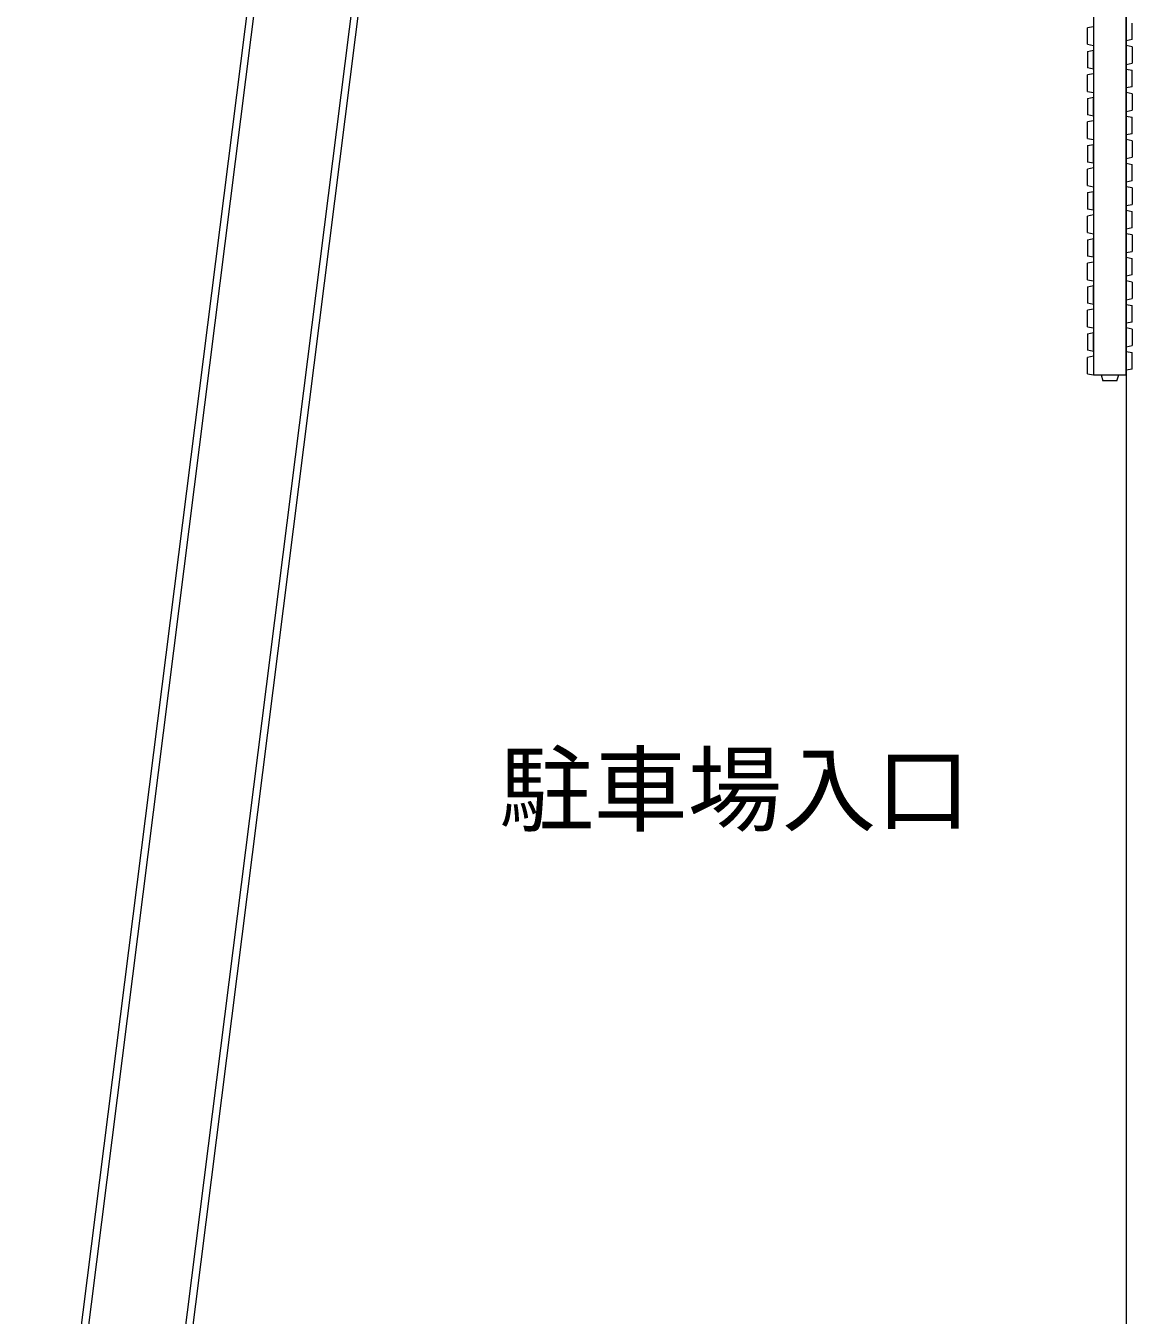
# Model space of a CAD drawing. Units: millimetres at full size, sheet at 1:200; details may follow other scales. Extents: x -96239 to 62349, y -170536 to 17264.
# Drawn here: x -90527 to -85827, y -143776 to -138297 of the extents above; entities that cross this region are included whole.
import ezdxf
from ezdxf.enums import TextEntityAlignment as Align

# ---------------------------------------------------------------- set-up
doc = ezdxf.new("R2010")
doc.units = ezdxf.units.MM
doc.header["$LTSCALE"] = 200
doc.layers.add('0-9_外景', color=7, linetype='Continuous', lineweight=9)
doc.layers.add('0-E_屋外名', color=7, linetype='Continuous')
doc.styles.add('・', font='')
doc.styles.get('・').set_extended_font_data('・')

msp = doc.modelspace()

# ---------------------------------------------------------------- linework, layer by layer
at = {"layer": '0-9_外景'}
for p, q in [((-85851.6, -129281.2), (-85851.6, -156531.2)), ((-90526.6, -145697.4), (-89348.6, -136357.4)), ((-90496.8, -145701.1), (-89318.9, -136361.1)), ((-90090, -145752.4), (-88912.1, -136412.4)), ((-90060.2, -145756.2), (-88882.3, -136416.2)), ((-85991.6, -137756.2), (-85991.6, -139781.2)), ((-85851.6, -138281.2), (-85851.6, -138361.2)), ((-85991.6, -138301.2), (-86016.6, -138306.2)), ((-86016.6, -138376.2), (-86016.6, -138306.2)), ((-85991.6, -138301.2), (-85991.6, -138381.2)), ((-85826.6, -138356.2), (-85826.6, -138286.2)), ((-86016.6, -138376.2), (-85991.6, -138381.2)), ((-85826.6, -138356.2), (-85851.6, -138361.2)), ((-85826.6, -138386.2), (-85851.6, -138381.2)), ((-85851.6, -138461.2), (-85851.6, -138381.2)), ((-85826.6, -138386.2), (-85826.6, -138456.2)), ((-86016.6, -138406.2), (-85991.6, -138401.2)), ((-86016.6, -138406.2), (-86016.6, -138476.2)), ((-85991.6, -138481.2), (-85991.6, -138401.2)), ((-85991.6, -138481.2), (-86016.6, -138476.2)), ((-85991.6, -138501.2), (-86016.6, -138506.2)), ((-85991.6, -138501.2), (-85991.6, -138581.2)), ((-85851.6, -138461.2), (-85826.6, -138456.2)), ((-85851.6, -138481.2), (-85826.6, -138486.2)), ((-85851.6, -138481.2), (-85851.6, -138561.2)), ((-85826.6, -138556.2), (-85826.6, -138486.2)), ((-86016.6, -138576.2), (-86016.6, -138506.2)), ((-85826.6, -138556.2), (-85851.6, -138561.2)), ((-86016.6, -138576.2), (-85991.6, -138581.2)), ((-86016.6, -138606.2), (-85991.6, -138601.2)), ((-86016.6, -138606.2), (-86016.6, -138676.2)), ((-85991.6, -138681.2), (-85991.6, -138601.2)), ((-85826.6, -138586.2), (-85851.6, -138581.2)), ((-85851.6, -138661.2), (-85851.6, -138581.2)), ((-85826.6, -138586.2), (-85826.6, -138656.2)), ((-85851.6, -138661.2), (-85826.6, -138656.2)), ((-85991.6, -138681.2), (-86016.6, -138676.2)), ((-85991.6, -138701.2), (-86016.6, -138706.2)), ((-86016.6, -138776.2), (-86016.6, -138706.2)), ((-85991.6, -138701.2), (-85991.6, -138781.2)), ((-85851.6, -138681.2), (-85826.6, -138686.2)), ((-85851.6, -138681.2), (-85851.6, -138761.2)), ((-85826.6, -138756.2), (-85826.6, -138686.2)), ((-86016.6, -138776.2), (-85991.6, -138781.2)), ((-85826.6, -138756.2), (-85851.6, -138761.2)), ((-86016.6, -138806.2), (-85991.6, -138801.2)), ((-86016.6, -138806.2), (-86016.6, -138876.2)), ((-85991.6, -138881.2), (-85991.6, -138801.2)), ((-85826.6, -138786.2), (-85851.6, -138781.2)), ((-85851.6, -138861.2), (-85851.6, -138781.2)), ((-85826.6, -138786.2), (-85826.6, -138856.2)), ((-85991.6, -138881.2), (-86016.6, -138876.2)), ((-85851.6, -138861.2), (-85826.6, -138856.2)), ((-85851.6, -138881.2), (-85826.6, -138886.2)), ((-85851.6, -138881.2), (-85851.6, -138961.2)), ((-85826.6, -138956.2), (-85826.6, -138886.2)), ((-85991.6, -138901.2), (-86016.6, -138906.2)), ((-86016.6, -138976.2), (-86016.6, -138906.2)), ((-85991.6, -138901.2), (-85991.6, -138981.2)), ((-86016.6, -138976.2), (-85991.6, -138981.2)), ((-85826.6, -138956.2), (-85851.6, -138961.2)), ((-85826.6, -138986.2), (-85851.6, -138981.2)), ((-85851.6, -139061.2), (-85851.6, -138981.2)), ((-85826.6, -138986.2), (-85826.6, -139056.2)), ((-86016.6, -139006.2), (-85991.6, -139001.2)), ((-86016.6, -139006.2), (-86016.6, -139076.2)), ((-85991.6, -139081.2), (-85991.6, -139001.2)), ((-85991.6, -139081.2), (-86016.6, -139076.2)), ((-85991.6, -139101.2), (-86016.6, -139106.2)), ((-86016.6, -139176.2), (-86016.6, -139106.2)), ((-85991.6, -139101.2), (-85991.6, -139181.2)), ((-85851.6, -139061.2), (-85826.6, -139056.2)), ((-85851.6, -139081.2), (-85826.6, -139086.2)), ((-85851.6, -139081.2), (-85851.6, -139161.2)), ((-85826.6, -139156.2), (-85826.6, -139086.2)), ((-85826.6, -139156.2), (-85851.6, -139161.2)), ((-86016.6, -139176.2), (-85991.6, -139181.2)), ((-86016.6, -139206.2), (-85991.6, -139201.2)), ((-86016.6, -139206.2), (-86016.6, -139276.2)), ((-85991.6, -139281.2), (-85991.6, -139201.2)), ((-85826.6, -139186.2), (-85851.6, -139181.2)), ((-85851.6, -139261.2), (-85851.6, -139181.2)), ((-85826.6, -139186.2), (-85826.6, -139256.2)), ((-85851.6, -139261.2), (-85826.6, -139256.2)), ((-85991.6, -139281.2), (-86016.6, -139276.2)), ((-85991.6, -139301.2), (-86016.6, -139306.2)), ((-86016.6, -139376.2), (-86016.6, -139306.2)), ((-85991.6, -139301.2), (-85991.6, -139381.2)), ((-85851.6, -139281.2), (-85826.6, -139286.2)), ((-85851.6, -139281.2), (-85851.6, -139361.2)), ((-85826.6, -139356.2), (-85826.6, -139286.2)), ((-86016.6, -139376.2), (-85991.6, -139381.2)), ((-85826.6, -139356.2), (-85851.6, -139361.2)), ((-86016.6, -139406.2), (-85991.6, -139401.2)), ((-86016.6, -139406.2), (-86016.6, -139476.2)), ((-85991.6, -139481.2), (-85991.6, -139401.2)), ((-85826.6, -139386.2), (-85851.6, -139381.2)), ((-85851.6, -139461.2), (-85851.6, -139381.2)), ((-85826.6, -139386.2), (-85826.6, -139456.2)), ((-85991.6, -139481.2), (-86016.6, -139476.2)), ((-85851.6, -139461.2), (-85826.6, -139456.2)), ((-85851.6, -139481.2), (-85826.6, -139486.2)), ((-85851.6, -139481.2), (-85851.6, -139561.2)), ((-85826.6, -139556.2), (-85826.6, -139486.2)), ((-85991.6, -139501.2), (-86016.6, -139506.2)), ((-86016.6, -139576.2), (-86016.6, -139506.2)), ((-85991.6, -139501.2), (-85991.6, -139581.2)), ((-86016.6, -139576.2), (-85991.6, -139581.2)), ((-85826.6, -139556.2), (-85851.6, -139561.2)), ((-85826.6, -139586.2), (-85851.6, -139581.2)), ((-85851.6, -139661.2), (-85851.6, -139581.2)), ((-85826.6, -139586.2), (-85826.6, -139656.2)), ((-86016.6, -139606.2), (-85991.6, -139601.2)), ((-86016.6, -139606.2), (-86016.6, -139676.2)), ((-85991.6, -139681.2), (-85991.6, -139601.2)), ((-85991.6, -139681.2), (-86016.6, -139676.2)), ((-85991.6, -139701.2), (-86016.6, -139706.2)), ((-86016.6, -139776.2), (-86016.6, -139706.2)), ((-85991.6, -139701.2), (-85991.6, -139781.2)), ((-85851.6, -139661.2), (-85826.6, -139656.2)), ((-85851.6, -139681.2), (-85826.6, -139686.2)), ((-85851.6, -139681.2), (-85851.6, -139761.2)), ((-85826.6, -139756.2), (-85826.6, -139686.2)), ((-85826.6, -139756.2), (-85851.6, -139761.2)), ((-86016.6, -139776.2), (-85991.6, -139781.2)), ((-85991.6, -139781.2), (-85851.6, -139781.2)), ((-85959.1, -139781.2), (-85951.6, -139806.2)), ((-85891.6, -139806.2), (-85884.1, -139781.2))]:
    msp.add_line(p, q, dxfattribs=at)
for points in [[(-85851.6, -139781.2), (-85851.6, -126081.2), (-85851.6, -126161.2)], [(-85891.6, -139806.2), (-85914.2, -139806.2), (-85951.6, -139806.2)]]:
    msp.add_lwpolyline(points, dxfattribs=at)

# ---------------------------------------------------------------- texts
at = {"layer": '0-E_屋外名', "style": '・'}
msp.add_text('駐車場入口', height=293.3, dxfattribs=at).set_placement((-88514.9, -141776.8), align=Align.BOTTOM_LEFT)

doc.saveas('drawing.dxf')
